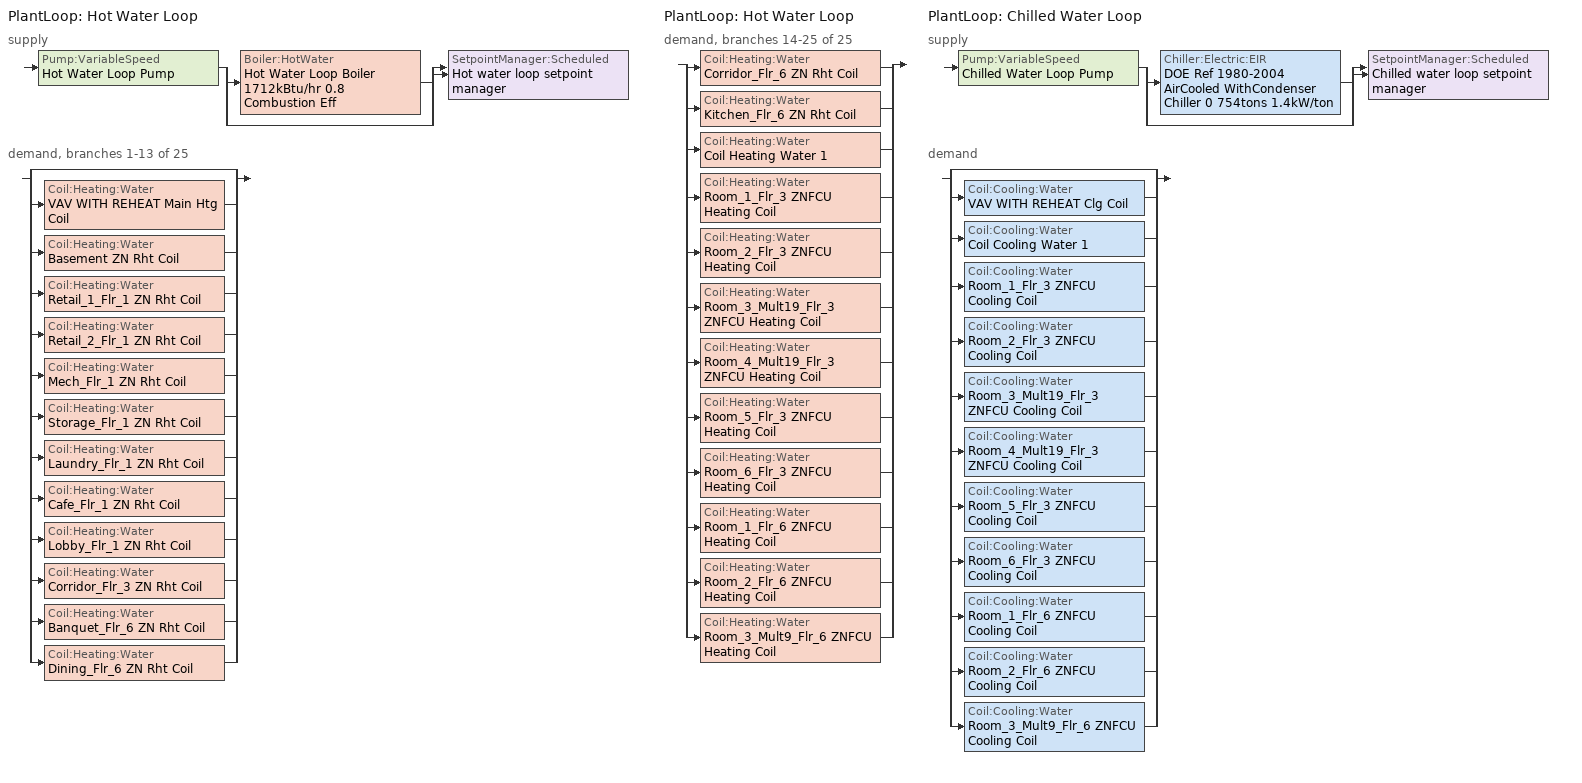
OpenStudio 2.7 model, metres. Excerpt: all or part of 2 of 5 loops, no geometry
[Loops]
PlantLoop 'Hot Water Loop'
 supply: Pump:VariableSpeed 'Hot Water Loop Pump' > split
  | Boiler:HotWater 'Hot Water Loop Boiler 1712kBtu/hr 0.8 Combustion Eff'
  | bypass
  join > SetpointManager:Scheduled 'Hot water loop setpoint manager'
 demand, branches 1-13 of 25: split
  | bypass
  | Coil:Heating:Water 'VAV WITH REHEAT Main Htg Coil'
  | Coil:Heating:Water 'Basement ZN Rht Coil'
  | Coil:Heating:Water 'Retail_1_Flr_1 ZN Rht Coil'
  | Coil:Heating:Water 'Retail_2_Flr_1 ZN Rht Coil'
  | Coil:Heating:Water 'Mech_Flr_1 ZN Rht Coil'
  | Coil:Heating:Water 'Storage_Flr_1 ZN Rht Coil'
  | Coil:Heating:Water 'Laundry_Flr_1 ZN Rht Coil'
  | Coil:Heating:Water 'Cafe_Flr_1 ZN Rht Coil'
  | Coil:Heating:Water 'Lobby_Flr_1 ZN Rht Coil'
  | Coil:Heating:Water 'Corridor_Flr_3 ZN Rht Coil'
  | Coil:Heating:Water 'Banquet_Flr_6 ZN Rht Coil'
  | Coil:Heating:Water 'Dining_Flr_6 ZN Rht Coil'
PlantLoop 'Hot Water Loop'
 demand, branches 14-25 of 25: split
  | Coil:Heating:Water 'Corridor_Flr_6 ZN Rht Coil'
  | Coil:Heating:Water 'Kitchen_Flr_6 ZN Rht Coil'
  | Coil:Heating:Water 'Coil Heating Water 1'
  | Coil:Heating:Water 'Room_1_Flr_3 ZNFCU Heating Coil'
  | Coil:Heating:Water 'Room_2_Flr_3 ZNFCU Heating Coil'
  | Coil:Heating:Water 'Room_3_Mult19_Flr_3 ZNFCU Heating Coil'
  | Coil:Heating:Water 'Room_4_Mult19_Flr_3 ZNFCU Heating Coil'
  | Coil:Heating:Water 'Room_5_Flr_3 ZNFCU Heating Coil'
  | Coil:Heating:Water 'Room_6_Flr_3 ZNFCU Heating Coil'
  | Coil:Heating:Water 'Room_1_Flr_6 ZNFCU Heating Coil'
  | Coil:Heating:Water 'Room_2_Flr_6 ZNFCU Heating Coil'
  | Coil:Heating:Water 'Room_3_Mult9_Flr_6 ZNFCU Heating Coil'
PlantLoop 'Chilled Water Loop'
 supply: Pump:VariableSpeed 'Chilled Water Loop Pump' > split
  | Chiller:Electric:EIR 'DOE Ref 1980-2004 AirCooled WithCondenser  Chiller 0 754tons 1.4kW/ton'
  | bypass
  join > SetpointManager:Scheduled 'Chilled water loop setpoint manager'
 demand: split
  | bypass
  | Coil:Cooling:Water 'VAV WITH REHEAT Clg Coil'
  | Coil:Cooling:Water 'Coil Cooling Water 1'
  | Coil:Cooling:Water 'Room_1_Flr_3 ZNFCU Cooling Coil'
  | Coil:Cooling:Water 'Room_2_Flr_3 ZNFCU Cooling Coil'
  | Coil:Cooling:Water 'Room_3_Mult19_Flr_3 ZNFCU Cooling Coil'
  | Coil:Cooling:Water 'Room_4_Mult19_Flr_3 ZNFCU Cooling Coil'
  | Coil:Cooling:Water 'Room_5_Flr_3 ZNFCU Cooling Coil'
  | Coil:Cooling:Water 'Room_6_Flr_3 ZNFCU Cooling Coil'
  | Coil:Cooling:Water 'Room_1_Flr_6 ZNFCU Cooling Coil'
  | Coil:Cooling:Water 'Room_2_Flr_6 ZNFCU Cooling Coil'
  | Coil:Cooling:Water 'Room_3_Mult9_Flr_6 ZNFCU Cooling Coil'
[PlantLoop] Glycol Concentration=0; Plant Loop Volume {m3}=Autocalculate; Load Distribution Scheme=Optimal
Name | Fluid Type | Minimum Loop Temperature {C} | Maximum Loop Temperature {C}
Hot Water Loop | Water | 10
Chilled Water Loop |  | 1 | 98
[Sizing:Plant] Sizing Option=NonCoincident; Zone Timesteps in Averaging Window=1; Coincident Sizing Factor Mode=None
Name | Loop Type | Design Loop Exit Temperature {C} | Loop Design Temperature Difference {deltaC}
Hot Water Loop | Heating | 60 | 11.1111
Chilled Water Loop | Cooling | 6.66667 | 5.61111
[SetpointManager:Scheduled] Control Variable=Temperature
Name | Schedule
Hot water loop setpoint manager | Hot Water Loop Temp - 140F
Chilled water loop setpoint manager | Chilled Water Loop Temp - 44F
[Pump:VariableSpeed] Rated Pump Head {Pa}=179344; Pump Control Type=Intermittent; Skin Loss Radiative Fraction=0.5; Design Power Sizing Method=PowerPerFlowPerPressure; Design Electric Power per Unit Flow Rate {W/(m3/s)}=348701.1; Design Shaft Power per Unit Flow Rate per Unit Head {W-s/m3-Pa}=1.28205; Design Minimum Flow Rate Fraction=0
Name | Motor Efficiency | Fraction of Motor Inefficiencies to Fluid Stream | Coefficient 1 of the Part Load Performance Curve | Coefficient 2 of the Part Load Performance Curve | Coefficient 3 of the Part Load Performance Curve | Coefficient 4 of the Part Load Performance Curve
Hot Water Loop Pump | 0.875
Chilled Water Loop Pump | 0.93 | 0 | 0 | 1 | 0 | 0
[Boiler:HotWater]
Hot Water Loop Boiler 1712kBtu/hr 0.8 Combustion Eff: Fuel Type=NaturalGas; Nominal Thermal Efficiency=0.793; Efficiency Curve Temperature Evaluation Variable=LeavingBoiler; Normalized Boiler Efficiency Curve=Boiler Constant Efficiency Curve; Design Water Outlet Temperature {C}=81; Maximum Part Load Ratio=1.2; Water Outlet Upper Temperature Limit {C}=95; Boiler Flow Mode=LeavingSetpointModulated; Parasitic Electric Load {W}=0; Sizing Factor=1.2
[Chiller:Electric:EIR]
DOE Ref 1980-2004 AirCooled WithCondenser  Chiller 0 754tons 1.4kW/ton: Reference Capacity {W}=Autosize; Reference COP {W/W}=2.49964; Reference Leaving Chilled Water Temperature {C}=6.66667; Reference Entering Condenser Fluid Temperature {C}=35; Cooling Capacity Function of Temperature Curve=ChlrAirRecipQRatio_fTchwsToadbSI; Electric Input to Cooling Output Ratio Function of Temperature Curve=ChlrAirRecipEIRRatio_fTchwsToadbSI; Electric Input to Cooling Output Ratio Function of Part Load Ratio Curve=ChlrAirRecipEIRRatio_fQRatio; Minimum Part Load Ratio=0.15; Maximum Part Load Ratio=1; Optimum Part Load Ratio=1; Minimum Unloading Ratio=0.25; Condenser Type=AirCooled; Leaving Chilled Water Lower Temperature Limit {C}=2.22222; Chiller Flow Mode=ConstantFlow; Design Heat Recovery Water Flow Rate {m3/s}=0; Sizing Factor=1; Basin Heater Capacity {W/K}=0; Basin Heater Setpoint Temperature {C}=10
[Coil:Heating:Water] Availability Schedule=Always On Discrete
Name | Rated Inlet Water Temperature {C} | Rated Inlet Air Temperature {C} | Rated Outlet Water Temperature {C} | Rated Outlet Air Temperature {C}
VAV WITH REHEAT Main Htg Coil; Basement ZN Rht Coil; Retail_1_Flr_1 ZN Rht Coil; Retail_2_Flr_1 ZN Rht Coil; Mech_Flr_1 ZN Rht Coil; Storage_Flr_1 ZN Rht Coil; Laundry_Flr_1 ZN Rht Coil; Cafe_Flr_1 ZN Rht Coil; Lobby_Flr_1 ZN Rht Coil; Corridor_Flr_3 ZN Rht Coil; Banquet_Flr_6 ZN Rht Coil; Dining_Flr_6 ZN Rht Coil; Corridor_Flr_6 ZN Rht Coil; Kitchen_Flr_6 ZN Rht Coil | 82.2222 | 16.6667 | 71.1111 | 40
Coil Heating Water 1; Room_1_Flr_3 ZNFCU Heating Coil; Room_2_Flr_3 ZNFCU Heating Coil; Room_3_Mult19_Flr_3 ZNFCU Heating Coil; Room_4_Mult19_Flr_3 ZNFCU Heating Coil; Room_5_Flr_3 ZNFCU Heating Coil; Room_6_Flr_3 ZNFCU Heating Coil; Room_1_Flr_6 ZNFCU Heating Coil; Room_2_Flr_6 ZNFCU Heating Coil; Room_3_Mult9_Flr_6 ZNFCU Heating Coil
[Controller:WaterCoil] Minimum Actuated Flow {m3/s}=0
Name | Water Coil | Action | Controller Convergence Tolerance {deltaC}
VAV WITH REHEAT Main Htg Coil Controller | VAV WITH REHEAT Main Htg Coil | Normal | 0.0001
VAV WITH REHEAT Clg Coil Controller | VAV WITH REHEAT Clg Coil | Reverse
Controller Water Coil 1 | Basement ZN Rht Coil | Normal | 0.0001
Controller Water Coil 2 | Retail_1_Flr_1 ZN Rht Coil | Normal | 0.0001
Controller Water Coil 3 | Retail_2_Flr_1 ZN Rht Coil | Normal | 0.0001
Controller Water Coil 4 | Mech_Flr_1 ZN Rht Coil | Normal | 0.0001
Controller Water Coil 5 | Storage_Flr_1 ZN Rht Coil | Normal | 0.0001
Controller Water Coil 6 | Laundry_Flr_1 ZN Rht Coil | Normal | 0.0001
Controller Water Coil 7 | Cafe_Flr_1 ZN Rht Coil | Normal | 0.0001
Controller Water Coil 8 | Lobby_Flr_1 ZN Rht Coil | Normal | 0.0001
Controller Water Coil 9 | Corridor_Flr_3 ZN Rht Coil | Normal | 0.0001
Controller Water Coil 10 | Banquet_Flr_6 ZN Rht Coil | Normal | 0.0001
Controller Water Coil 11 | Dining_Flr_6 ZN Rht Coil | Normal | 0.0001
Controller Water Coil 12 | Corridor_Flr_6 ZN Rht Coil | Normal | 0.0001
Controller Water Coil 13 | Kitchen_Flr_6 ZN Rht Coil | Normal | 0.0001
Controller Water Coil 14 | Coil Heating Water 1 | Normal | 0.0001
Controller Water Coil 15 | Coil Cooling Water 1 | Reverse
Controller Water Coil 16 | Room_1_Flr_3 ZNFCU Cooling Coil | Reverse
Controller Water Coil 17 | Room_1_Flr_3 ZNFCU Heating Coil | Normal | 0.0001
Controller Water Coil 18 | Room_2_Flr_3 ZNFCU Cooling Coil | Reverse
Controller Water Coil 19 | Room_2_Flr_3 ZNFCU Heating Coil | Normal | 0.0001
Controller Water Coil 20 | Room_3_Mult19_Flr_3 ZNFCU Cooling Coil | Reverse
Controller Water Coil 21 | Room_3_Mult19_Flr_3 ZNFCU Heating Coil | Normal | 0.0001
Controller Water Coil 22 | Room_4_Mult19_Flr_3 ZNFCU Cooling Coil | Reverse
Controller Water Coil 23 | Room_4_Mult19_Flr_3 ZNFCU Heating Coil | Normal | 0.0001
Controller Water Coil 24 | Room_5_Flr_3 ZNFCU Cooling Coil | Reverse
Controller Water Coil 25 | Room_5_Flr_3 ZNFCU Heating Coil | Normal | 0.0001
Controller Water Coil 26 | Room_6_Flr_3 ZNFCU Cooling Coil | Reverse
Controller Water Coil 27 | Room_6_Flr_3 ZNFCU Heating Coil | Normal | 0.0001
Controller Water Coil 28 | Room_1_Flr_6 ZNFCU Cooling Coil | Reverse
Controller Water Coil 29 | Room_1_Flr_6 ZNFCU Heating Coil | Normal | 0.0001
Controller Water Coil 30 | Room_2_Flr_6 ZNFCU Cooling Coil | Reverse
Controller Water Coil 31 | Room_2_Flr_6 ZNFCU Heating Coil | Normal | 0.0001
Controller Water Coil 32 | Room_3_Mult9_Flr_6 ZNFCU Cooling Coil | Reverse
Controller Water Coil 33 | Room_3_Mult9_Flr_6 ZNFCU Heating Coil | Normal | 0.0001
[Coil:Cooling:Water] Availability Schedule=Always On Discrete
Name | Heat Exchanger Configuration
VAV WITH REHEAT Clg Coil | CrossFlow
Coil Cooling Water 1; Room_1_Flr_3 ZNFCU Cooling Coil; Room_2_Flr_3 ZNFCU Cooling Coil; Room_3_Mult19_Flr_3 ZNFCU Cooling Coil; Room_4_Mult19_Flr_3 ZNFCU Cooling Coil; Room_5_Flr_3 ZNFCU Cooling Coil; Room_6_Flr_3 ZNFCU Cooling Coil; Room_1_Flr_6 ZNFCU Cooling Coil; Room_2_Flr_6 ZNFCU Cooling Coil; Room_3_Mult9_Flr_6 ZNFCU Cooling Coil
[Fan:OnOff] Availability Schedule=Always On Discrete; Fan Total Efficiency=0.1595; Pressure Rise {Pa}=270.9; Maximum Flow Rate {m3/s}=autosize; Motor Efficiency=0.29; Motor In Airstream Fraction=1
Name | Fan Power Ratio Function of Speed Ratio Curve | Fan Efficiency Ratio Function of Speed Ratio Curve
Room_1_Flr_3 ZN Fan Coil fan | Fan On Off Power Curve | Fan On Off Efficiency Curve
Room_2_Flr_3 ZN Fan Coil fan | Fan On Off Power Curve 1 | Fan On Off Efficiency Curve 1
Room_3_Mult19_Flr_3 ZN Fan Coil fan | Fan On Off Power Curve 2 | Fan On Off Efficiency Curve 2
Room_4_Mult19_Flr_3 ZN Fan Coil fan | Fan On Off Power Curve 3 | Fan On Off Efficiency Curve 3
Room_5_Flr_3 ZN Fan Coil fan | Fan On Off Power Curve 4 | Fan On Off Efficiency Curve 4
Room_6_Flr_3 ZN Fan Coil fan | Fan On Off Power Curve 5 | Fan On Off Efficiency Curve 5
Room_1_Flr_6 ZN Fan Coil fan | Fan On Off Power Curve 6 | Fan On Off Efficiency Curve 6
Room_2_Flr_6 ZN Fan Coil fan | Fan On Off Power Curve 7 | Fan On Off Efficiency Curve 7
Room_3_Mult9_Flr_6 ZN Fan Coil fan | Fan On Off Power Curve 8 | Fan On Off Efficiency Curve 8
[ZoneHVAC:FourPipeFanCoil] Availability Schedule=Always On Discrete; Capacity Control Method=CyclingFan; Maximum Supply Air Flow Rate {m3/s}=autosize; Maximum Outdoor Air Flow Rate {m3/s}=0; Maximum Cold Water Flow Rate {m3/s}=autosize; Maximum Hot Water Flow Rate {m3/s}=autosize; Minimum Supply Air Temperature in Cooling Mode {C}=Autosize; Maximum Supply Air Temperature in Heating Mode {C}=Autosize
Name | Supply Air Fan | Cooling Coil | Heating Coil
Room_1_Flr_3 ZNFCU | Room_1_Flr_3 ZN Fan Coil fan | Room_1_Flr_3 ZNFCU Cooling Coil | Room_1_Flr_3 ZNFCU Heating Coil
Room_2_Flr_3 ZNFCU | Room_2_Flr_3 ZN Fan Coil fan | Room_2_Flr_3 ZNFCU Cooling Coil | Room_2_Flr_3 ZNFCU Heating Coil
Room_3_Mult19_Flr_3 ZNFCU | Room_3_Mult19_Flr_3 ZN Fan Coil fan | Room_3_Mult19_Flr_3 ZNFCU Cooling Coil | Room_3_Mult19_Flr_3 ZNFCU Heating Coil
Room_4_Mult19_Flr_3 ZNFCU | Room_4_Mult19_Flr_3 ZN Fan Coil fan | Room_4_Mult19_Flr_3 ZNFCU Cooling Coil | Room_4_Mult19_Flr_3 ZNFCU Heating Coil
Room_5_Flr_3 ZNFCU | Room_5_Flr_3 ZN Fan Coil fan | Room_5_Flr_3 ZNFCU Cooling Coil | Room_5_Flr_3 ZNFCU Heating Coil
Room_6_Flr_3 ZNFCU | Room_6_Flr_3 ZN Fan Coil fan | Room_6_Flr_3 ZNFCU Cooling Coil | Room_6_Flr_3 ZNFCU Heating Coil
Room_1_Flr_6 ZNFCU | Room_1_Flr_6 ZN Fan Coil fan | Room_1_Flr_6 ZNFCU Cooling Coil | Room_1_Flr_6 ZNFCU Heating Coil
Room_2_Flr_6 ZNFCU | Room_2_Flr_6 ZN Fan Coil fan | Room_2_Flr_6 ZNFCU Cooling Coil | Room_2_Flr_6 ZNFCU Heating Coil
Room_3_Mult9_Flr_6 ZNFCU | Room_3_Mult9_Flr_6 ZN Fan Coil fan | Room_3_Mult9_Flr_6 ZNFCU Cooling Coil | Room_3_Mult9_Flr_6 ZNFCU Heating Coil
[Schedule:Ruleset]
Name | Default Day Schedule
Hot Water Loop Temp - 140F | Hot Water Loop Temp - 140F Default
Chilled Water Loop Temp - 44F | Chilled Water Loop Temp - 44F Default
[Schedule:Day]
Hot Water Loop Temp - 140F Default: 24, 0, 60
Chilled Water Loop Temp - 44F Default: 24, 0, 6.66667
[Curve:Biquadratic] Minimum Value of x=4.44; Maximum Value of x=12.22; Minimum Value of y=23.89; Maximum Value of y=46.11; Maximum Curve Output=1.3
Name | Coefficient1 Constant | Coefficient2 x | Coefficient3 x**2 | Coefficient4 y | Coefficient5 y**2 | Coefficient6 x*y | Minimum Curve Output
ChlrAirRecipQRatio_fTchwsToadbSI | 1.12603 | 0.041571 | 0.000253 | -0.010526 | 1e-005 | -0.000256 | 0.82
ChlrAirRecipEIRRatio_fTchwsToadbSI | 0.542784 | -0.013907 | 0.000476 | 0.012197 | 0.000149 | -0.000334 | 0.72
[Curve:Quadratic]
ChlrAirRecipEIRRatio_fQRatio: Coefficient1 Constant=0.114437; Coefficient2 x=0.545933; Coefficient3 x**2=0.342299; Minimum Value of x=0; Maximum Value of x=1; Minimum Curve Output=0.11
[Schedule:Constant]
Always On Discrete: Value=1
[Curve:Exponent] Coefficient1 Constant=1; Coefficient2 Constant=0; Coefficient3 Constant=0; Minimum Value of x=0; Maximum Value of x=1
Fan On Off Power Curve; Fan On Off Power Curve 1; Fan On Off Power Curve 2; Fan On Off Power Curve 3; Fan On Off Power Curve 4; Fan On Off Power Curve 5; Fan On Off Power Curve 6; Fan On Off Power Curve 7; Fan On Off Power Curve 8
[Curve:Cubic] Coefficient1 Constant=1; Coefficient2 x=0; Coefficient3 x**2=0; Coefficient4 x**3=0; Minimum Value of x=0; Maximum Value of x=1
Fan On Off Efficiency Curve; Fan On Off Efficiency Curve 1; Fan On Off Efficiency Curve 2; Fan On Off Efficiency Curve 3; Fan On Off Efficiency Curve 4; Fan On Off Efficiency Curve 5; Fan On Off Efficiency Curve 6; Fan On Off Efficiency Curve 7; Fan On Off Efficiency Curve 8; Boiler Constant Efficiency Curve
